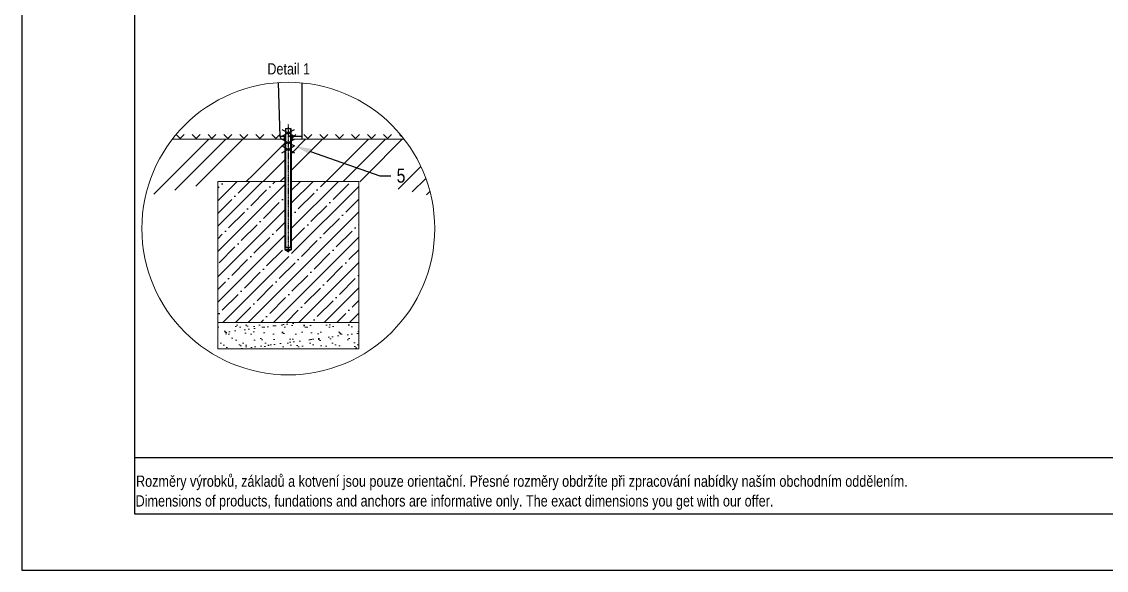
# Model space of a CAD drawing. Header units: millimetres. Extents: x 22162 to 28102, y 3160 to 7360.
# Drawn here: x 22162 to 26007, y 3160 to 5106 of the extents above; entities that cross this region are included whole.
import ezdxf
from ezdxf import colors
from ezdxf.entities.mleader import LeaderData, LeaderLine
from ezdxf.lldxf.tags import DXFTag
from ezdxf.math import Vec2, Vec3

# ---------------------------------------------------------------- set-up
doc = ezdxf.new("R2010")
doc.units = ezdxf.units.MM
doc.header["$LTSCALE"] = 0.3
doc.linetypes.add('DashDot', pattern=[15, 9, -3, 0, -3])
doc.layers.add('Nekreslit', color=6, linetype='Continuous', plot=False)
doc.layers.add('POSTAVY ATD', color=8, linetype='Continuous')
doc.layers.add('SRAFY', color=251, linetype='Continuous', lineweight=13)
doc.styles.add('SEACAD_Arial', font='arial.ttf', dxfattribs={"width": 0.8})
tags = doc.linetypes.add('HIDDEN2', pattern=[4.7625, 3.175, -1.5875]).pattern_tags.tags
tags[6:7] = [DXFTag(74, 4), DXFTag(75, 0), DXFTag(340, '0'), DXFTag(46, 0.0), DXFTag(50, 0.0), DXFTag(44, 0.0), DXFTag(45, 0.0)]
tags[4:5] = [DXFTag(74, 4), DXFTag(75, 0), DXFTag(340, '0'), DXFTag(46, 0.0), DXFTag(50, 0.0), DXFTag(44, 0.0), DXFTag(45, 0.0)]

msp = doc.modelspace()

# ---------------------------------------------------------------- hatches: boundary and pattern name
at = {"transparency": 33554508}
h = msp.add_hatch(dxfattribs=at)
h.set_pattern_fill('ANSI35', color=9, scale=10)
h.set_pattern_definition([(45, (29889.11, 3150.626), (-44.9013, 44.9013), []), (45, (29934.01, 3150.626), (-44.9013, 44.9013), [79.375, -15.875, 0, -15.875])])
h.paths.add_polyline_path([(23357.1, 4539), (23119.1, 4539), (23119.1, 4273), (23095.1, 4273), (23095.1, 4539), (22857.1, 4539), (22857.1, 4039), (23357.1, 4039)])
at = {"layer": 'SRAFY'}
h = msp.add_hatch(dxfattribs=at)
h.set_pattern_fill('TERACO', color=256, scale=20)
h.set_pattern_definition([(45, (14860.5, -625.426), (-28.28427, 28.28427), [20, -20]), (135, (14917.07, -625.426), (-28.28427, -28.28427), [20, -20])])
h.paths.add_polyline_path([(22705.3, 4689.2), (22705.3, 4712.3), (23508.9, 4712.3), (23508.9, 4689.2)])
h = msp.add_hatch(dxfattribs=at)
h.set_pattern_fill('GOST_GROUND', color=256, scale=20)
h.set_pattern_definition([(45, (15628.1, 320.08), (282.8427, -2e-14), [400]), (45, (15688.1, 320.08), (282.8427, -2e-14), [400]), (45, (15748.1, 320.08), (282.8427, -2e-14), [400])])
edge = h.paths.add_edge_path()
edge.add_line((23097.1, 4689.3), (23075.1, 4689.2))
edge.add_line((23075.1, 4689.2), (22696.1, 4689.3))
edge.add_arc((23028.9, 4420), 428, 141.0185, 170.7296)
edge.add_line((22606.4, 4489), (22862.2, 4539))
edge.add_line((22862.2, 4539), (23097.1, 4539))
edge.add_line((23097.1, 4539), (23097.1, 4689.3))
edge = h.paths.add_edge_path()
edge.add_line((23518, 4689.3), (23139.1, 4689.3))
edge.add_line((23139.1, 4689.3), (23117.1, 4689.3))
edge.add_line((23117.1, 4689.3), (23117.1, 4539))
edge.add_line((23117.1, 4539), (23357.1, 4539))
edge.add_line((23357.1, 4539), (23612.9, 4489))
edge.add_arc((23107.1, 4372.1), 519.1, 13.0125, 37.6631)
at = {"layer": 'SRAFY', "lineweight": 15}
h = msp.add_hatch(dxfattribs=at)
h.set_pattern_fill('AR-SAND', color=9, style=0)
h.set_pattern_definition([(37.5, (29889.11, 3150.626), (-1.60003, 48.94132), [0, -38.608, 0, -43.18, 0, -41.275]), (7.5, (29889.11, 3150.626), (44.9523, 71.6825), [0, -20.828, 0, -34.798, 0, -13.335]), (327.5, (29857.87, 3150.626), (79.09924, 0.14372), [0, -12.7, 0, -45.72, 0, -59.69]), (317.5, (29857.87, 3150.626), (76.35565, 22.2929), [0, -6.35, 0, -29.972, 0, -34.29])])
h.paths.add_polyline_path([(22857.1, 4039), (22857.1, 3945.3), (23357.1, 3945.3), (23357.1, 4039)])

# ---------------------------------------------------------------- linework, layer by layer
at = {"color": 7, "linetype": 'Continuous'}
for p, q in [((23078.8, 4697), (23072.1, 4890)), ((23155.1, 4889), (23155.1, 4689.3)), ((23086.8, 4689.3), (23097.1, 4689.3))]:
    msp.add_line(p, q, dxfattribs=at)
at = {"linetype": 'DashDot', "lineweight": 30}
msp.add_line((23107.1, 4741.3), (23107.1, 4286.6), dxfattribs=at)
at = {"linetype": 'HIDDEN2', "ltscale": 0.1}
for p, q in [((23097.1, 4699.3), (23078.7, 4699.3)), ((23155.1, 4699.3), (23117.1, 4699.3))]:
    msp.add_line(p, q, dxfattribs=at)
for p, q in [((23084.6, 4723.6), (23129.6, 4699.6)), ((23084.6, 4699.6), (23129.6, 4723.6)), ((23098.7, 4727.3), (23115.5, 4727.3)), ((23084.6, 4689.3), (23129.6, 4665.3)), ((23084.6, 4665.3), (23129.6, 4689.3)), ((23084.6, 4665.3), (23129.6, 4641.3)), ((23084.6, 4641.3), (23129.6, 4665.3)), ((23095.1, 4298), (23107.1, 4291)), ((23119.1, 4298), (23107.1, 4291))]:
    msp.add_line(p, q)
at = {"color": 7, "linetype": 'HIDDEN2', "ltscale": 0.1}
for p, q in [((23093.1, 4699.3), (23093.1, 4689.3)), ((23121.1, 4689.3), (23121.1, 4699.3))]:
    msp.add_line(p, q, dxfattribs=at)
at = {"color": 7, "linetype": 'HIDDEN2'}
for p, q in [((23098.7, 4727.3), (23097.1, 4725.7)), ((23117.1, 4725.7), (23097.1, 4725.7)), ((23117.1, 4725.7), (23115.5, 4727.3)), ((23095.1, 4689.3), (23095.1, 4489)), ((23097.1, 4689.2), (23097.1, 4689.2)), ((23117.1, 4689.2), (23117.1, 4689.2)), ((23119.1, 4489), (23119.1, 4689.3)), ((23095.1, 4489), (23095.1, 4298)), ((23119.1, 4298), (23119.1, 4489)), ((23095.1, 4298), (23119.1, 4298)), ((23097.1, 4305.6), (23117.1, 4305.6)), ((23097.1, 4305.6), (23098.7, 4304)), ((23107.1, 4304), (23098.7, 4304)), ((23115.5, 4304), (23107.1, 4304)), ((23115.5, 4304), (23117.1, 4305.6))]:
    msp.add_line(p, q, dxfattribs=at)
at = {"color": 7}
for p, q in [((23097.1, 4725.7), (23097.1, 4305.6)), ((23117.1, 4305.6), (23117.1, 4725.7))]:
    msp.add_line(p, q, dxfattribs=at)
at = {"lineweight": 15}
for p, q in [((23098.7, 4727.3), (23098.7, 4304)), ((23115.5, 4304), (23115.5, 4727.3))]:
    msp.add_line(p, q, dxfattribs=at)
at = {"lineweight": 13}
for p, q in [((23086.8, 4689.3), (22696.1, 4689.3)), ((23117.1, 4689.3), (23518, 4689.3)), ((22857.1, 4039), (22857.1, 4539)), ((22857.1, 4539), (23097.1, 4539)), ((23117.1, 4539), (23357.1, 4539)), ((22857.1, 4039), (23357.1, 4039))]:
    msp.add_line(p, q, dxfattribs=at)
msp.add_circle((23107.1, 4372.1), 519.1, dxfattribs=at)
at = {"color": 7, "linetype": 'Continuous'}
msp.add_arc((23086.8, 4697.3), 8, 182, 270, dxfattribs=at)
at = {"layer": 'Nekreslit'}
msp.add_line((22562.1, 3559.6), (26602.1, 3559.6), dxfattribs=at)
for points in [[(22162.1, 3159.6), (28102.1, 3159.6), (28102.1, 7359.6), (22162.1, 7359.6)], [(22562.1, 3359.6), (26602.1, 3359.6), (26602.1, 6959.6), (22562.1, 6959.6)]]:
    msp.add_lwpolyline(points, close=True, dxfattribs=at)
at = {"layer": 'POSTAVY ATD', "color": 9, "lineweight": 15}
for p, q in [((23357.1, 4039), (23357.1, 4538)), ((22857.1, 4039), (22857.1, 3945.3)), ((23357.1, 4039), (23357.1, 3945.3)), ((22857.1, 3945.3), (23357.1, 3945.3))]:
    msp.add_line(p, q, dxfattribs=at)

# ---------------------------------------------------------------- texts
at = {"style": 'SEACAD_Arial', "width": 0.8}
for s, p in [('Rozměry výrobků, základů a kotvení jsou pouze orientační. Přesné rozměry obdržíte při zpracování nabídky naším obchodním oddělením.', (22567.5, 3455.9)), ('Dimensions of products, fundations and anchors are informative only. The exact dimensions you get with our offer.', (22565.9, 3386))]:
    msp.add_text(s, height=39.9982, dxfattribs=at).set_placement(p)
at = {"insert": (23032.9, 4958.7), "char_height": 40, "attachment_point": 1, "style": 'SEACAD_Arial'}
msp.add_mtext_dynamic_manual_height_columns('Detail 1', width=226.121, gutter_width=200, heights=[0], dxfattribs=at)

# ---------------------------------------------------------------- leaders
ml = msp.add_multileader_mtext('Standard')
ml.set_content('5', color=256, style='SEACAD_Arial')
ml.set_leader_properties()
ml.build(insert=Vec2(0, 0))
ml.multileader.update_dxf_attribs({"text_right_attachment_type": 6, "dogleg_length": 2, "arrow_head_size": 60, "scale": 20})
ctx = ml.context
ctx.base_point, ctx.scale, ctx.char_height, ctx.arrow_head_size, ctx.landing_gap_size, ctx.plane_origin = Vec3(23471.2, 4559.5), 20, 50, 60, 20, Vec3(22991.8, 4580.2)
ctx.right_attachment = 6
notes = []
notes.append((ctx, [(0, (1, 1, 0), (23431.2, 4559.5), (1, 0), 40, [(0, [(23129.6, 4665.3)], 0, [])])]))
ctx.mtext.insert, ctx.mtext.flow_direction = Vec3(23491.2, 4585), 5
for ctx, leaders in notes:
    for number, flags, end, landing, length, lines in leaders:
        leader = LeaderData()
        leader.index, (leader.has_last_leader_line, leader.has_dogleg_vector, leader.attachment_direction) = number, flags
        leader.last_leader_point, leader.dogleg_vector, leader.dogleg_length = Vec3(end), Vec3(landing), length
        for number, points, colour, breaks in lines:
            line = LeaderLine()
            line.index, line.vertices, line.color, line.breaks = number, Vec3.list(points), colors.encode_raw_color(colour), breaks
            leader.lines.append(line)
        ctx.leaders.append(leader)

doc.saveas('drawing.dxf')
